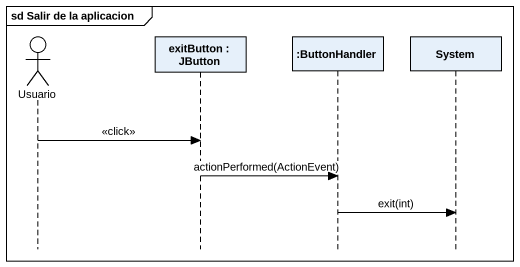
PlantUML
@startuml
mainframe sd Salir de la aplicacion
hide footbox
actor Usuario
participant "exitButton : JButton" as exitButton
participant ":ButtonHandler" as ButtonHandler
participant System

Usuario -> exitButton : <<click>>
exitButton -> ButtonHandler : actionPerformed(ActionEvent)
ButtonHandler -> System : exit(int)
@enduml
